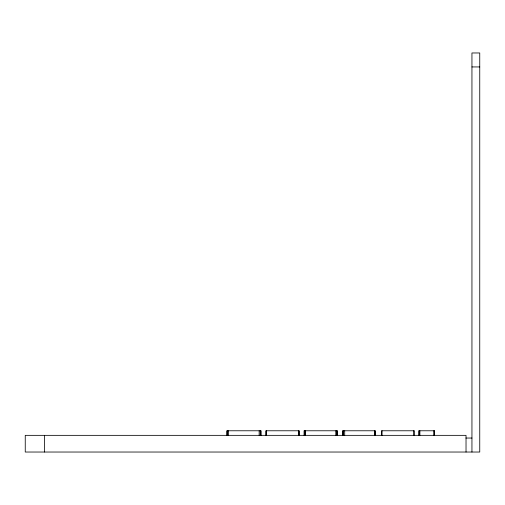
<?xml version="1.0" encoding="UTF-8"?>
<svg xmlns="http://www.w3.org/2000/svg" width="505" height="505" viewBox="0 0 505 505"><rect width="100%" height="100%" fill="white"/><g stroke="black" fill="none" stroke-linecap="round" stroke-linejoin="round"><path stroke-width="0.76" d="M471.948 66.938L479.75 66.938M465.881 438.043L471.948 438.043M471.948 452.032L471.948 52.968L479.75 52.968L479.75 452.032L25.25 452.032L25.25 435.348L466.027 435.348L466.027 452.032M434.521 435.348L434.521 430.778L418.626 430.778L418.626 435.348M434.205 430.778L434.205 435.348M433.89 430.778L433.89 435.348M419.895 430.778L419.895 435.348M419.579 430.778L419.579 435.348M414.491 435.348L414.491 430.778L381.426 430.778L381.426 435.348M413.538 430.778L413.538 435.348M382.064 430.778L382.064 435.348M375.322 435.348L375.322 430.778L342.447 430.778L342.447 435.348M375.007 430.778L375.007 435.348M374.47 430.778L374.47 435.348M344.707 430.778L344.707 435.348M343.57 430.778L343.57 435.348M343.463 430.778L343.463 435.348M343.154 430.778L343.154 435.348M337.302 435.348L337.302 430.778L304.067 430.778L304.067 435.348M337.163 430.778L337.163 435.348M336.481 430.778L336.481 435.348M336.197 430.778L336.197 435.348M335.976 430.778L335.976 435.348M305.298 430.778L305.298 435.348M305.014 430.778L305.014 435.348M304.736 430.778L304.736 435.348M299.061 435.348L299.061 430.778L265.895 430.778L265.895 435.348M298.954 430.778L298.954 435.348M298.777 430.778L298.777 435.348M266.299 430.778L266.299 435.348M266.236 430.778L266.236 435.348M260.99 435.348L260.99 430.778L226.979 430.778L226.979 435.348M260.795 430.778L260.795 435.348M260.226 430.778L260.226 435.348M259.153 430.778L259.153 435.348M228.475 430.778L228.475 435.348M227.338 430.778L227.338 435.348M227.086 430.778L227.086 435.348M44.44 435.348L44.44 452.032"/></g></svg>
